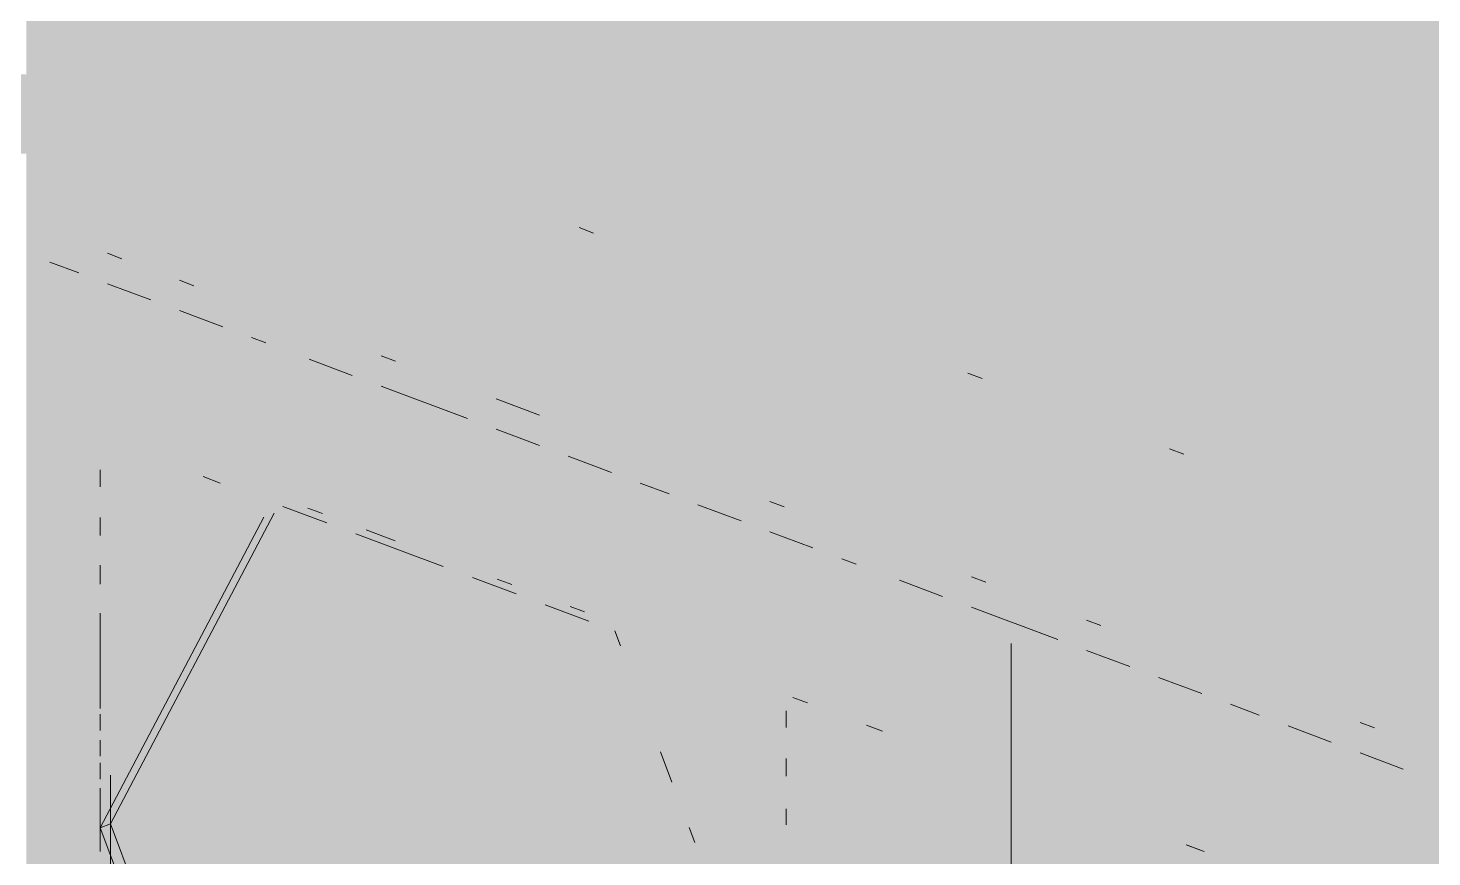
# Paper-space layout '03 3D Building and Roof' of a CAD drawing. Header units: millimetres. Extents: x 5 to 415, y 5 to 292.
# Drawn here: x 89.85 to 95.91, y 90.45 to 94.03 of the extents above; entities that cross this region are included whole.
import ezdxf

# ---------------------------------------------------------------- set-up
doc = ezdxf.new("R2010")
doc.units = ezdxf.units.MM
doc.layers.add('EXISTING', color=7, linetype='Continuous')
doc.layers.add('IMAGES', color=7, linetype='Continuous')

# ---------------------------------------------------------------- blocks, each defined once
blk = doc.blocks.new('SHEET_03')
at = {"layer": 'EXISTING', "color": 250, "lineweight": 9}
for p, q in [((92.2904, 93.1428), (92.2282, 93.1661)), ((90.0668, 92.9706), (89.9425, 93.0172)), ((90.1912, 93.0552), (90.2534, 93.0319)), ((90.3777, 92.8542), (90.1912, 92.924)), ((90.5021, 92.9387), (90.5642, 92.9154)), ((90.6886, 92.7377), (90.5021, 92.8076)), ((90.8751, 92.6678), (90.813, 92.6911)), ((91.2482, 92.5281), (91.0617, 92.598)), ((91.3726, 92.6126), (91.4347, 92.5893)), ((93.9692, 92.5139), (93.907, 92.5372)), ((91.7456, 92.3417), (91.3726, 92.4815)), ((91.87, 92.4263), (92.0565, 92.3564)), ((92.0565, 92.2253), (91.87, 92.2952)), ((92.3674, 92.1088), (92.1809, 92.1787)), ((94.8397, 92.1878), (94.7775, 92.2111)), ((90.1595, 92.0511), (90.1595, 92.1198)), ((90.1595, 92.1169), (90.1595, 92.0468)), ((90.678, 92.063), (90.6039, 92.0907)), ((92.6161, 92.0156), (92.4918, 92.0622)), ((93.0514, 91.9837), (93.1135, 91.9604)), ((90.1595, 90.5738), (90.8665, 91.9158)), ((90.911, 91.9325), (90.204, 90.5905)), ((90.9489, 91.9615), (91.1376, 91.8908)), ((91.1191, 91.931), (91.0562, 91.9546)), ((92.927, 91.8992), (92.7405, 91.9691)), ((90.1595, 91.8449), (90.1595, 91.9136)), ((90.1595, 91.9065), (90.1595, 91.8364)), ((91.4337, 91.8132), (91.3078, 91.8603)), ((91.2634, 91.8437), (91.6408, 91.7023)), ((93.2379, 91.7827), (93.0514, 91.8526)), ((93.4244, 91.7129), (93.3622, 91.7361)), ((90.1595, 91.6388), (90.1595, 91.7075)), ((90.1595, 91.6961), (90.1595, 91.6259)), ((91.7667, 91.6552), (91.9554, 91.5845)), ((91.9369, 91.6247), (91.874, 91.6482)), ((93.7975, 91.5731), (93.611, 91.643)), ((93.9218, 91.6576), (93.984, 91.6343)), ((90.1595, 91.0891), (90.1595, 91.5014)), ((92.0812, 91.5373), (92.2699, 91.4666)), ((92.2515, 91.5068), (92.1886, 91.5304)), ((94.2949, 91.3868), (93.9218, 91.5265)), ((90.1595, 91.4856), (90.1595, 91.4155)), ((94.4193, 91.4713), (94.4814, 91.448)), ((92.3815, 91.4248), (92.4062, 91.3595)), ((94.0943, 91.3694), (94.0943, 90.7832)), ((94.6058, 91.2703), (94.4193, 91.3402)), ((90.1595, 91.2752), (90.1595, 91.2051)), ((94.9167, 91.1538), (94.7302, 91.2237)), ((93.1507, 91.1367), (93.2136, 91.1131)), ((93.1222, 91.0787), (93.1222, 91.01)), ((93.1222, 91.0071), (93.1222, 91.0772)), ((95.1654, 91.0607), (95.041, 91.1073)), ((90.1595, 91.0648), (90.1595, 90.9947)), ((93.5388, 90.9913), (93.4693, 91.0173)), ((95.4763, 90.9442), (95.2898, 91.0141)), ((95.6006, 91.0287), (95.6628, 91.0054)), ((90.1595, 90.883), (90.1595, 90.9517)), ((92.579, 90.9019), (92.6284, 90.7712)), ((95.7872, 90.8277), (95.6006, 90.8976)), ((90.1595, 90.8544), (90.1595, 90.7842)), ((93.1222, 90.8725), (93.1222, 90.8038)), ((93.1222, 90.7967), (93.1222, 90.8668)), ((90.204, 90.5905), (90.204, 90.8009)), ((90.204, 90.7622), (90.204, 90.4187)), ((94.0943, 90.7832), (94.0943, 88.8594)), ((90.1595, 90.4708), (90.1595, 90.7456)), ((90.1595, 90.644), (90.1595, 90.5738)), ((93.1222, 90.5862), (93.1222, 90.6564)), ((90.1595, 90.5738), (90.204, 90.5905)), ((90.204, 90.4502), (90.204, 90.5905)), ((90.204, 90.5905), (90.9199, 88.695)), ((90.9002, 88.613), (90.1595, 90.5738)), ((92.7025, 90.5751), (92.7271, 90.5098)), ((94.8492, 90.5004), (94.9121, 90.4769)), ((94.9275, 90.4711), (94.8581, 90.4971))]:
    blk.add_line(p, q, dxfattribs=at)
at = {"layer": 'IMAGES', "color": 7}
for points in [[(89.8401, 94), (90.0115, 94), (89.8401, 94.1714), (90.0115, 94.1714)], [(90.0115, 94), (90.1828, 94), (90.0115, 94.1714), (90.1828, 94.1714)], [(90.1828, 94), (90.3542, 94), (90.1828, 94.1714), (90.3542, 94.1714)], [(90.3542, 94), (90.6969, 94), (90.3542, 94.1714), (90.6969, 94.1714)], [(90.6969, 94), (90.8683, 94), (90.6969, 94.1714), (90.8683, 94.1714)], [(90.8683, 94), (91.0396, 94), (90.8683, 94.1714), (91.0396, 94.1714)], [(91.0396, 94), (103.7205, 94), (91.0396, 94.1714), (103.7205, 94.1714)], [(89.8401, 93.8286), (90.0115, 93.8286), (89.8401, 94), (90.0115, 94)], [(90.0115, 93.8286), (90.1828, 93.8286), (90.0115, 94), (90.1828, 94)], [(90.1828, 93.8286), (90.3542, 93.8286), (90.1828, 94), (90.3542, 94)], [(90.3542, 93.8286), (90.5255, 93.8286), (90.3542, 94), (90.5255, 94)], [(90.5255, 93.8286), (90.8683, 93.8286), (90.5255, 94), (90.8683, 94)], [(90.8683, 93.8286), (91.0396, 93.8286), (90.8683, 94), (91.0396, 94)], [(91.0396, 93.8286), (103.2064, 93.8286), (91.0396, 94), (103.2064, 94)], [(89.1546, 93.6571), (90.0115, 93.6571), (89.1546, 93.8286), (90.0115, 93.8286)], [(90.0115, 93.6571), (90.1828, 93.6571), (90.0115, 93.8286), (90.1828, 93.8286)], [(90.1828, 93.6571), (90.3542, 93.6571), (90.1828, 93.8286), (90.3542, 93.8286)], [(90.3542, 93.6571), (90.5255, 93.6571), (90.3542, 93.8286), (90.5255, 93.8286)], [(90.5255, 93.6571), (90.6969, 93.6571), (90.5255, 93.8286), (90.6969, 93.8286)], [(90.6969, 93.6571), (90.8683, 93.6571), (90.6969, 93.8286), (90.8683, 93.8286)], [(90.8683, 93.6571), (91.0396, 93.6571), (90.8683, 93.8286), (91.0396, 93.8286)], [(91.0396, 93.6571), (91.211, 93.6571), (91.0396, 93.8286), (91.211, 93.8286)], [(91.211, 93.6571), (91.3824, 93.6571), (91.211, 93.8286), (91.3824, 93.8286)], [(91.3824, 93.4857), (91.5537, 93.4857), (91.3824, 93.8286), (91.5537, 93.8286)], [(91.5537, 93.6571), (102.6923, 93.6571), (91.5537, 93.8286), (102.6923, 93.8286)], [(89.4974, 93.4857), (90.5255, 93.4857), (89.4974, 93.6571), (90.5255, 93.6571)], [(90.5255, 93.4857), (90.6969, 93.4857), (90.5255, 93.6571), (90.6969, 93.6571)], [(90.6969, 93.4857), (90.8683, 93.4857), (90.6969, 93.6571), (90.8683, 93.6571)], [(90.8683, 93.4857), (91.0396, 93.4857), (90.8683, 93.6571), (91.0396, 93.6571)], [(91.0396, 93.4857), (91.211, 93.4857), (91.0396, 93.6571), (91.211, 93.6571)], [(91.211, 93.4857), (91.3824, 93.4857), (91.211, 93.6571), (91.3824, 93.6571)], [(91.5537, 93.4857), (91.7251, 93.4857), (91.5537, 93.6571), (91.7251, 93.6571)], [(91.7251, 93.4857), (91.8964, 93.4857), (91.7251, 93.6571), (91.8964, 93.6571)], [(91.8964, 93.4857), (102.3496, 93.4857), (91.8964, 93.6571), (102.3496, 93.6571)], [(89.8401, 93.3143), (90.8683, 93.3143), (89.8401, 93.4857), (90.8683, 93.4857)], [(90.8683, 93.3143), (91.0396, 93.3143), (90.8683, 93.4857), (91.0396, 93.4857)], [(91.0396, 93.3143), (91.211, 93.3143), (91.0396, 93.4857), (91.211, 93.4857)], [(91.211, 93.3143), (91.3824, 93.3143), (91.211, 93.4857), (91.3824, 93.4857)], [(91.3824, 93.3143), (91.5537, 93.3143), (91.3824, 93.4857), (91.5537, 93.4857)], [(91.5537, 93.3143), (91.7251, 93.3143), (91.5537, 93.4857), (91.7251, 93.4857)], [(91.7251, 93.3143), (91.8964, 93.3143), (91.7251, 93.4857), (91.8964, 93.4857)], [(91.8964, 93.3143), (92.0678, 93.3143), (91.8964, 93.4857), (92.0678, 93.4857)], [(92.0678, 93.3143), (92.2392, 93.3143), (92.0678, 93.4857), (92.2392, 93.4857)], [(92.2392, 93.3143), (92.4105, 93.3143), (92.2392, 93.4857), (92.4105, 93.4857)], [(92.4105, 93.3143), (101.8355, 93.3143), (92.4105, 93.4857), (101.8355, 93.4857)], [(89.8401, 93.1429), (90.0115, 93.1429), (89.8401, 93.3143), (90.0115, 93.3143)], [(90.0115, 93.1429), (90.1828, 93.1429), (90.0115, 93.3143), (90.1828, 93.3143)], [(90.1828, 93.1429), (90.5255, 93.1429), (90.1828, 93.3143), (90.5255, 93.3143)], [(90.5255, 93.1429), (91.3824, 93.1429), (90.5255, 93.3143), (91.3824, 93.3143)], [(91.3824, 93.1429), (91.5537, 93.1429), (91.3824, 93.3143), (91.5537, 93.3143)], [(91.5537, 93.1429), (91.7251, 93.1429), (91.5537, 93.3143), (91.7251, 93.3143)], [(91.7251, 93.1429), (91.8964, 93.1429), (91.7251, 93.3143), (91.8964, 93.3143)], [(91.8964, 93.1429), (92.0678, 93.1429), (91.8964, 93.3143), (92.0678, 93.3143)], [(92.0678, 93.1429), (92.2392, 93.1429), (92.0678, 93.3143), (92.2392, 93.3143)], [(92.2392, 93.1429), (92.4105, 93.1429), (92.2392, 93.3143), (92.4105, 93.3143)], [(92.4105, 93.1429), (92.5819, 93.1429), (92.4105, 93.3143), (92.5819, 93.3143)], [(92.5819, 93.1429), (92.9246, 93.1429), (92.5819, 93.3143), (92.9246, 93.3143)], [(92.9246, 93.1429), (101.1501, 93.1429), (92.9246, 93.3143), (101.1501, 93.3143)], [(89.8401, 92.8), (90.0115, 92.8), (89.8401, 93.1429), (90.0115, 93.1429)], [(90.0115, 92.8), (90.1828, 92.8), (90.0115, 93.1429), (90.1828, 93.1429)], [(90.1828, 92.9714), (90.3542, 92.9714), (90.1828, 93.1429), (90.3542, 93.1429)], [(90.3542, 92.9714), (90.5255, 92.9714), (90.3542, 93.1429), (90.5255, 93.1429)], [(90.5255, 92.9714), (90.6969, 92.9714), (90.5255, 93.1429), (90.6969, 93.1429)], [(90.6969, 92.9714), (90.8683, 92.9714), (90.6969, 93.1429), (90.8683, 93.1429)], [(90.8683, 92.9714), (91.7251, 92.9714), (90.8683, 93.1429), (91.7251, 93.1429)], [(91.7251, 92.9714), (92.0678, 92.9714), (91.7251, 93.1429), (92.0678, 93.1429)], [(92.0678, 92.9714), (92.2392, 92.9714), (92.0678, 93.1429), (92.2392, 93.1429)], [(92.2392, 92.9714), (92.4105, 92.9714), (92.2392, 93.1429), (92.4105, 93.1429)], [(92.4105, 92.9714), (92.5819, 92.9714), (92.4105, 93.1429), (92.5819, 93.1429)], [(92.5819, 92.9714), (92.7533, 92.9714), (92.5819, 93.1429), (92.7533, 93.1429)], [(92.7533, 92.9714), (92.9246, 92.9714), (92.7533, 93.1429), (92.9246, 93.1429)], [(92.9246, 92.9714), (93.096, 92.9714), (92.9246, 93.1429), (93.096, 93.1429)], [(93.096, 92.9714), (93.2674, 92.9714), (93.096, 93.1429), (93.2674, 93.1429)], [(93.2674, 92.9714), (100.9787, 92.9714), (93.2674, 93.1429), (100.9787, 93.1429)], [(90.1828, 92.8), (90.5255, 92.8), (90.1828, 92.9714), (90.5255, 92.9714)], [(90.5255, 92.8), (90.8683, 92.8), (90.5255, 92.9714), (90.8683, 92.9714)], [(90.8683, 92.8), (91.0396, 92.8), (90.8683, 92.9714), (91.0396, 92.9714)], [(91.0396, 92.8), (91.5537, 92.8), (91.0396, 92.9714), (91.5537, 92.9714)], [(91.5537, 92.8), (92.2392, 92.8), (91.5537, 92.9714), (92.2392, 92.9714)], [(92.2392, 92.8), (92.4105, 92.8), (92.2392, 92.9714), (92.4105, 92.9714)], [(92.4105, 92.8), (92.5819, 92.8), (92.4105, 92.9714), (92.5819, 92.9714)], [(92.5819, 92.8), (92.7533, 92.8), (92.5819, 92.9714), (92.7533, 92.9714)], [(92.7533, 92.8), (92.9246, 92.8), (92.7533, 92.9714), (92.9246, 92.9714)], [(92.9246, 92.8), (93.096, 92.8), (92.9246, 92.9714), (93.096, 92.9714)], [(93.096, 92.8), (93.2674, 92.8), (93.096, 92.9714), (93.2674, 92.9714)], [(93.2674, 92.8), (93.6101, 92.8), (93.2674, 92.9714), (93.6101, 92.9714)], [(93.6101, 92.8), (93.7814, 92.8), (93.6101, 92.9714), (93.7814, 92.9714)], [(93.7814, 92.8), (100.2932, 92.8), (93.7814, 92.9714), (100.2932, 92.9714)], [(89.8401, 92.6286), (90.0115, 92.6286), (89.8401, 92.8), (90.0115, 92.8)], [(90.0115, 92.6286), (90.1828, 92.6286), (90.0115, 92.8), (90.1828, 92.8)], [(90.1828, 92.6286), (90.3542, 92.6286), (90.1828, 92.8), (90.3542, 92.8)], [(90.3542, 92.6286), (90.5255, 92.6286), (90.3542, 92.8), (90.5255, 92.8)], [(90.5255, 92.6286), (90.6969, 92.6286), (90.5255, 92.8), (90.6969, 92.8)], [(90.6969, 92.6286), (90.8683, 92.6286), (90.6969, 92.8), (90.8683, 92.8)], [(90.8683, 92.6286), (91.0396, 92.6286), (90.8683, 92.8), (91.0396, 92.8)], [(91.0396, 92.6286), (91.5537, 92.6286), (91.0396, 92.8), (91.5537, 92.8)], [(91.5537, 92.6286), (91.7251, 92.6286), (91.5537, 92.8), (91.7251, 92.8)], [(91.7251, 92.6286), (92.7533, 92.6286), (91.7251, 92.8), (92.7533, 92.8)], [(92.7533, 92.6286), (92.9246, 92.6286), (92.7533, 92.8), (92.9246, 92.8)], [(92.9246, 92.6286), (93.096, 92.6286), (92.9246, 92.8), (93.096, 92.8)], [(93.096, 92.6286), (93.2674, 92.6286), (93.096, 92.8), (93.2674, 92.8)], [(93.2674, 92.6286), (93.4387, 92.6286), (93.2674, 92.8), (93.4387, 92.8)], [(93.4387, 92.6286), (93.7814, 92.6286), (93.4387, 92.8), (93.7814, 92.8)], [(93.7814, 92.6286), (93.9528, 92.6286), (93.7814, 92.8), (93.9528, 92.8)], [(93.9528, 92.6286), (94.1242, 92.6286), (93.9528, 92.8), (94.1242, 92.8)], [(94.1242, 92.6286), (94.2955, 92.6286), (94.1242, 92.8), (94.2955, 92.8)], [(94.2955, 92.6286), (99.9505, 92.6286), (94.2955, 92.8), (99.9505, 92.8)], [(89.8401, 92.4571), (90.3542, 92.4571), (89.8401, 92.6286), (90.3542, 92.6286)], [(90.3542, 92.4571), (90.5255, 92.4571), (90.3542, 92.6286), (90.5255, 92.6286)], [(90.5255, 92.4571), (90.6969, 92.4571), (90.5255, 92.6286), (90.6969, 92.6286)], [(90.6969, 92.4571), (90.8683, 92.4571), (90.6969, 92.6286), (90.8683, 92.6286)], [(90.8683, 92.4571), (91.0396, 92.4571), (90.8683, 92.6286), (91.0396, 92.6286)], [(91.0396, 92.4571), (91.5537, 92.4571), (91.0396, 92.6286), (91.5537, 92.6286)], [(91.5537, 92.4571), (91.7251, 92.4571), (91.5537, 92.6286), (91.7251, 92.6286)], [(91.7251, 92.4571), (92.0678, 92.4571), (91.7251, 92.6286), (92.0678, 92.6286)], [(92.0678, 92.4571), (92.2392, 92.4571), (92.0678, 92.6286), (92.2392, 92.6286)], [(92.2392, 92.4571), (93.096, 92.4571), (92.2392, 92.6286), (93.096, 92.6286)], [(93.096, 92.4571), (93.4387, 92.4571), (93.096, 92.6286), (93.4387, 92.6286)], [(93.4387, 92.4571), (93.6101, 92.4571), (93.4387, 92.6286), (93.6101, 92.6286)], [(93.6101, 92.4571), (93.7814, 92.4571), (93.6101, 92.6286), (93.7814, 92.6286)], [(93.7814, 92.4571), (93.9528, 92.4571), (93.7814, 92.6286), (93.9528, 92.6286)], [(93.9528, 92.4571), (94.1242, 92.4571), (93.9528, 92.6286), (94.1242, 92.6286)], [(94.1242, 92.4571), (94.2955, 92.4571), (94.1242, 92.6286), (94.2955, 92.6286)], [(94.2955, 92.4571), (94.6383, 92.4571), (94.2955, 92.6286), (94.6383, 92.6286)], [(94.6383, 92.4571), (99.4364, 92.4571), (94.6383, 92.6286), (99.4364, 92.6286)], [(89.8401, 92.1143), (90.0115, 92.1143), (89.8401, 92.4571), (90.0115, 92.4571)], [(90.0115, 92.2857), (90.1828, 92.2857), (90.0115, 92.4571), (90.1828, 92.4571)], [(90.1828, 92.2857), (90.3542, 92.2857), (90.1828, 92.4571), (90.3542, 92.4571)], [(90.3542, 92.2857), (90.6969, 92.2857), (90.3542, 92.4571), (90.6969, 92.4571)], [(90.6969, 92.2857), (91.0396, 92.2857), (90.6969, 92.4571), (91.0396, 92.4571)], [(91.0396, 92.2857), (91.3824, 92.2857), (91.0396, 92.4571), (91.3824, 92.4571)], [(91.3824, 92.2857), (91.5537, 92.2857), (91.3824, 92.4571), (91.5537, 92.4571)], [(91.5537, 92.2857), (91.7251, 92.2857), (91.5537, 92.4571), (91.7251, 92.4571)], [(91.7251, 92.2857), (92.0678, 92.2857), (91.7251, 92.4571), (92.0678, 92.4571)], [(92.0678, 92.2857), (92.2392, 92.2857), (92.0678, 92.4571), (92.2392, 92.4571)], [(92.2392, 92.2857), (92.4105, 92.2857), (92.2392, 92.4571), (92.4105, 92.4571)], [(92.4105, 92.2857), (92.5819, 92.2857), (92.4105, 92.4571), (92.5819, 92.4571)], [(92.5819, 92.2857), (93.6101, 92.2857), (92.5819, 92.4571), (93.6101, 92.4571)], [(93.6101, 92.2857), (93.7814, 92.2857), (93.6101, 92.4571), (93.7814, 92.4571)], [(93.7814, 92.2857), (93.9528, 92.2857), (93.7814, 92.4571), (93.9528, 92.4571)], [(93.9528, 92.2857), (94.1242, 92.2857), (93.9528, 92.4571), (94.1242, 92.4571)], [(94.1242, 92.2857), (94.2955, 92.2857), (94.1242, 92.4571), (94.2955, 92.4571)], [(94.2955, 92.2857), (94.4669, 92.2857), (94.2955, 92.4571), (94.4669, 92.4571)], [(94.4669, 92.2857), (94.6383, 92.2857), (94.4669, 92.4571), (94.6383, 92.4571)], [(94.6383, 92.2857), (94.8096, 92.2857), (94.6383, 92.4571), (94.8096, 92.4571)], [(94.8096, 92.2857), (94.981, 92.2857), (94.8096, 92.4571), (94.981, 92.4571)], [(94.981, 92.2857), (95.1523, 92.2857), (94.981, 92.4571), (95.1523, 92.4571)], [(95.1523, 92.2857), (98.9223, 92.2857), (95.1523, 92.4571), (98.9223, 92.4571)], [(90.0115, 92.1143), (90.1828, 92.1143), (90.0115, 92.2857), (90.1828, 92.2857)], [(90.1828, 92.1143), (90.3542, 92.1143), (90.1828, 92.2857), (90.3542, 92.2857)], [(90.3542, 92.1143), (90.6969, 92.1143), (90.3542, 92.2857), (90.6969, 92.2857)], [(90.6969, 92.1143), (90.8683, 92.1143), (90.6969, 92.2857), (90.8683, 92.2857)], [(90.8683, 92.1143), (91.3824, 92.1143), (90.8683, 92.2857), (91.3824, 92.2857)], [(91.3824, 92.1143), (91.5537, 92.1143), (91.3824, 92.2857), (91.5537, 92.2857)], [(91.5537, 92.1143), (91.7251, 92.1143), (91.5537, 92.2857), (91.7251, 92.2857)], [(91.7251, 92.1143), (91.8964, 92.1143), (91.7251, 92.2857), (91.8964, 92.2857)], [(91.8964, 92.1143), (92.4105, 92.1143), (91.8964, 92.2857), (92.4105, 92.2857)], [(92.4105, 92.1143), (92.5819, 92.1143), (92.4105, 92.2857), (92.5819, 92.2857)], [(92.5819, 92.1143), (92.7533, 92.1143), (92.5819, 92.2857), (92.7533, 92.2857)], [(92.7533, 92.1143), (92.9246, 92.1143), (92.7533, 92.2857), (92.9246, 92.2857)], [(92.9246, 92.1143), (93.096, 92.1143), (92.9246, 92.2857), (93.096, 92.2857)], [(93.096, 92.1143), (93.9528, 92.1143), (93.096, 92.2857), (93.9528, 92.2857)], [(93.9528, 92.1143), (94.2955, 92.1143), (93.9528, 92.2857), (94.2955, 92.2857)], [(94.2955, 92.1143), (94.4669, 92.1143), (94.2955, 92.2857), (94.4669, 92.2857)], [(94.4669, 92.1143), (94.6383, 92.1143), (94.4669, 92.2857), (94.6383, 92.2857)], [(94.6383, 92.1143), (94.8096, 92.1143), (94.6383, 92.2857), (94.8096, 92.2857)], [(94.8096, 92.1143), (95.1523, 92.1143), (94.8096, 92.2857), (95.1523, 92.2857)], [(95.1523, 92.1143), (95.4951, 92.1143), (95.1523, 92.2857), (95.4951, 92.2857)], [(95.4951, 92.1143), (98.751, 92.1143), (95.4951, 92.2857), (98.751, 92.2857)], [(89.8401, 89.0286), (90.0115, 89.0286), (89.8401, 92.1143), (90.0115, 92.1143)], [(90.0115, 91.2571), (90.1828, 91.2571), (90.0115, 92.1143), (90.1828, 92.1143)], [(90.1828, 91.9429), (90.8683, 91.9429), (90.1828, 92.1143), (90.8683, 92.1143)], [(90.8683, 91.9429), (91.0396, 91.9429), (90.8683, 92.1143), (91.0396, 92.1143)], [(91.0396, 91.9429), (91.3824, 91.9429), (91.0396, 92.1143), (91.3824, 92.1143)], [(91.3824, 91.9429), (91.7251, 91.9429), (91.3824, 92.1143), (91.7251, 92.1143)], [(91.7251, 91.9429), (92.0678, 91.9429), (91.7251, 92.1143), (92.0678, 92.1143)], [(92.0678, 91.9429), (92.2392, 91.9429), (92.0678, 92.1143), (92.2392, 92.1143)], [(92.2392, 91.9429), (92.4105, 91.9429), (92.2392, 92.1143), (92.4105, 92.1143)], [(92.4105, 91.9429), (92.7533, 91.9429), (92.4105, 92.1143), (92.7533, 92.1143)], [(92.7533, 91.9429), (92.9246, 91.9429), (92.7533, 92.1143), (92.9246, 92.1143)], [(92.9246, 91.9429), (93.096, 91.9429), (92.9246, 92.1143), (93.096, 92.1143)], [(93.096, 91.9429), (94.6383, 91.9429), (93.096, 92.1143), (94.6383, 92.1143)], [(94.6383, 91.9429), (94.8096, 91.9429), (94.6383, 92.1143), (94.8096, 92.1143)], [(94.8096, 91.9429), (94.981, 91.9429), (94.8096, 92.1143), (94.981, 92.1143)], [(94.981, 91.9429), (95.1523, 91.9429), (94.981, 92.1143), (95.1523, 92.1143)], [(95.1523, 91.9429), (95.3237, 91.9429), (95.1523, 92.1143), (95.3237, 92.1143)], [(95.3237, 91.9429), (95.4951, 91.9429), (95.3237, 92.1143), (95.4951, 92.1143)], [(95.4951, 91.9429), (95.6664, 91.9429), (95.4951, 92.1143), (95.6664, 92.1143)], [(95.6664, 91.9429), (96.0092, 91.9429), (95.6664, 92.1143), (96.0092, 92.1143)], [(90.1828, 91.2571), (90.3542, 91.2571), (90.1828, 91.9429), (90.3542, 91.9429)], [(90.3542, 91.7714), (90.5255, 91.7714), (90.3542, 91.9429), (90.5255, 91.9429)], [(90.5255, 91.7714), (90.6969, 91.7714), (90.5255, 91.9429), (90.6969, 91.9429)], [(90.6969, 91.7714), (90.8683, 91.7714), (90.6969, 91.9429), (90.8683, 91.9429)], [(90.8683, 91.7714), (91.211, 91.7714), (90.8683, 91.9429), (91.211, 91.9429)], [(91.211, 91.7714), (91.3824, 91.7714), (91.211, 91.9429), (91.3824, 91.9429)], [(91.3824, 91.7714), (91.5537, 91.7714), (91.3824, 91.9429), (91.5537, 91.9429)], [(91.5537, 91.7714), (91.8964, 91.7714), (91.5537, 91.9429), (91.8964, 91.9429)], [(91.8964, 91.7714), (92.2392, 91.7714), (91.8964, 91.9429), (92.2392, 91.9429)], [(92.2392, 91.7714), (92.4105, 91.7714), (92.2392, 91.9429), (92.4105, 91.9429)], [(92.4105, 91.7714), (92.7533, 91.7714), (92.4105, 91.9429), (92.7533, 91.9429)], [(92.7533, 91.7714), (93.096, 91.7714), (92.7533, 91.9429), (93.096, 91.9429)], [(93.096, 91.7714), (93.2674, 91.7714), (93.096, 91.9429), (93.2674, 91.9429)], [(93.2674, 91.7714), (93.4387, 91.7714), (93.2674, 91.9429), (93.4387, 91.9429)], [(93.4387, 91.7714), (93.6101, 91.7714), (93.4387, 91.9429), (93.6101, 91.9429)], [(93.6101, 91.7714), (93.7814, 91.7714), (93.6101, 91.9429), (93.7814, 91.9429)], [(93.7814, 91.7714), (94.1242, 91.7714), (93.7814, 91.9429), (94.1242, 91.9429)], [(94.1242, 91.7714), (95.1523, 91.7714), (94.1242, 91.9429), (95.1523, 91.9429)], [(95.1523, 91.7714), (95.3237, 91.7714), (95.1523, 91.9429), (95.3237, 91.9429)], [(95.3237, 91.7714), (95.4951, 91.7714), (95.3237, 91.9429), (95.4951, 91.9429)], [(95.4951, 91.7714), (95.6664, 91.7714), (95.4951, 91.9429), (95.6664, 91.9429)], [(95.6664, 91.7714), (96.0092, 91.7714), (95.6664, 91.9429), (96.0092, 91.9429)], [(90.3542, 91.6), (90.6969, 91.6), (90.3542, 91.7714), (90.6969, 91.7714)], [(90.6969, 91.6), (90.8683, 91.6), (90.6969, 91.7714), (90.8683, 91.7714)], [(90.8683, 91.6), (91.3824, 91.6), (90.8683, 91.7714), (91.3824, 91.7714)], [(91.3824, 91.6), (91.5537, 91.6), (91.3824, 91.7714), (91.5537, 91.7714)], [(91.5537, 91.6), (91.7251, 91.6), (91.5537, 91.7714), (91.7251, 91.7714)], [(91.7251, 91.6), (91.8964, 91.6), (91.7251, 91.7714), (91.8964, 91.7714)], [(91.8964, 91.6), (92.0678, 91.6), (91.8964, 91.7714), (92.0678, 91.7714)], [(92.0678, 91.6), (92.4105, 91.6), (92.0678, 91.7714), (92.4105, 91.7714)], [(92.4105, 91.6), (92.7533, 91.6), (92.4105, 91.7714), (92.7533, 91.7714)], [(92.7533, 91.6), (92.9246, 91.6), (92.7533, 91.7714), (92.9246, 91.7714)], [(92.9246, 91.6), (93.096, 91.6), (92.9246, 91.7714), (93.096, 91.7714)], [(93.096, 91.6), (93.4387, 91.6), (93.096, 91.7714), (93.4387, 91.7714)], [(93.4387, 91.6), (93.6101, 91.6), (93.4387, 91.7714), (93.6101, 91.7714)], [(93.6101, 91.6), (93.7814, 91.6), (93.6101, 91.7714), (93.7814, 91.7714)], [(93.7814, 91.6), (94.1242, 91.6), (93.7814, 91.7714), (94.1242, 91.7714)], [(94.1242, 91.6), (94.2955, 91.6), (94.1242, 91.7714), (94.2955, 91.7714)], [(94.2955, 91.6), (94.4669, 91.6), (94.2955, 91.7714), (94.4669, 91.7714)], [(94.4669, 91.6), (94.6383, 91.6), (94.4669, 91.7714), (94.6383, 91.7714)], [(94.6383, 91.6), (95.4951, 91.6), (94.6383, 91.7714), (95.4951, 91.7714)], [(95.4951, 91.6), (95.6664, 91.6), (95.4951, 91.7714), (95.6664, 91.7714)], [(95.6664, 91.6), (95.8378, 91.6), (95.6664, 91.7714), (95.8378, 91.7714)], [(95.8378, 91.6), (96.0092, 91.6), (95.8378, 91.7714), (96.0092, 91.7714)], [(90.3542, 91.2571), (90.5255, 91.2571), (90.3542, 91.6), (90.5255, 91.6)], [(90.5255, 91.4286), (90.6969, 91.4286), (90.5255, 91.6), (90.6969, 91.6)], [(90.6969, 91.4286), (90.8683, 91.4286), (90.6969, 91.6), (90.8683, 91.6)], [(90.8683, 91.4286), (91.3824, 91.4286), (90.8683, 91.6), (91.3824, 91.6)], [(91.3824, 91.4286), (91.5537, 91.4286), (91.3824, 91.6), (91.5537, 91.6)], [(91.5537, 91.4286), (91.7251, 91.4286), (91.5537, 91.6), (91.7251, 91.6)], [(91.7251, 91.4286), (91.8964, 91.4286), (91.7251, 91.6), (91.8964, 91.6)], [(91.8964, 91.4286), (92.0678, 91.4286), (91.8964, 91.6), (92.0678, 91.6)], [(92.0678, 91.4286), (92.2392, 91.4286), (92.0678, 91.6), (92.2392, 91.6)], [(92.2392, 91.4286), (92.4105, 91.4286), (92.2392, 91.6), (92.4105, 91.6)], [(92.4105, 91.4286), (92.5819, 91.4286), (92.4105, 91.6), (92.5819, 91.6)], [(92.5819, 91.4286), (93.096, 91.4286), (92.5819, 91.6), (93.096, 91.6)], [(93.096, 91.4286), (93.2674, 91.4286), (93.096, 91.6), (93.2674, 91.6)], [(93.2674, 91.4286), (93.6101, 91.4286), (93.2674, 91.6), (93.6101, 91.6)], [(93.6101, 91.4286), (93.7814, 91.4286), (93.6101, 91.6), (93.7814, 91.6)], [(93.7814, 91.4286), (93.9528, 91.4286), (93.7814, 91.6), (93.9528, 91.6)], [(93.9528, 91.4286), (94.1242, 91.4286), (93.9528, 91.6), (94.1242, 91.6)], [(94.1242, 91.4286), (94.2955, 91.4286), (94.1242, 91.6), (94.2955, 91.6)], [(94.2955, 91.4286), (94.4669, 91.4286), (94.2955, 91.6), (94.4669, 91.6)], [(94.4669, 91.4286), (94.6383, 91.4286), (94.4669, 91.6), (94.6383, 91.6)], [(94.6383, 91.4286), (94.8096, 91.4286), (94.6383, 91.6), (94.8096, 91.6)], [(94.8096, 91.4286), (94.981, 91.4286), (94.8096, 91.6), (94.981, 91.6)], [(94.981, 91.4286), (96.0092, 91.4286), (94.981, 91.6), (96.0092, 91.6)], [(90.5255, 91.2571), (90.6969, 91.2571), (90.5255, 91.4286), (90.6969, 91.4286)], [(90.6969, 91.2571), (90.8683, 91.2571), (90.6969, 91.4286), (90.8683, 91.4286)], [(90.8683, 91.2571), (91.0396, 91.2571), (90.8683, 91.4286), (91.0396, 91.4286)], [(91.0396, 91.2571), (91.7251, 91.2571), (91.0396, 91.4286), (91.7251, 91.4286)], [(91.7251, 91.2571), (91.8964, 91.2571), (91.7251, 91.4286), (91.8964, 91.4286)], [(91.8964, 91.2571), (92.0678, 91.2571), (91.8964, 91.4286), (92.0678, 91.4286)], [(92.0678, 91.2571), (92.2392, 91.2571), (92.0678, 91.4286), (92.2392, 91.4286)], [(92.2392, 91.2571), (92.4105, 91.2571), (92.2392, 91.4286), (92.4105, 91.4286)], [(92.4105, 91.2571), (92.5819, 91.2571), (92.4105, 91.4286), (92.5819, 91.4286)], [(92.5819, 91.0857), (92.7533, 91.0857), (92.5819, 91.4286), (92.7533, 91.4286)], [(92.7533, 91.2571), (92.9246, 91.2571), (92.7533, 91.4286), (92.9246, 91.4286)], [(92.9246, 91.2571), (93.2674, 91.2571), (92.9246, 91.4286), (93.2674, 91.4286)], [(93.2674, 91.2571), (93.6101, 91.2571), (93.2674, 91.4286), (93.6101, 91.4286)], [(93.6101, 91.0857), (93.9528, 91.0857), (93.6101, 91.4286), (93.9528, 91.4286)], [(93.9528, 91.2571), (94.1242, 91.2571), (93.9528, 91.4286), (94.1242, 91.4286)], [(94.1242, 91.2571), (94.4669, 91.2571), (94.1242, 91.4286), (94.4669, 91.4286)], [(94.4669, 91.2571), (94.8096, 91.2571), (94.4669, 91.4286), (94.8096, 91.4286)], [(94.8096, 91.2571), (94.981, 91.2571), (94.8096, 91.4286), (94.981, 91.4286)], [(94.981, 91.2571), (95.1523, 91.2571), (94.981, 91.4286), (95.1523, 91.4286)], [(95.1523, 91.2571), (95.3237, 91.2571), (95.1523, 91.4286), (95.3237, 91.4286)], [(95.3237, 91.2571), (96.3519, 91.2571), (95.3237, 91.4286), (96.3519, 91.4286)], [(90.0115, 91.0857), (90.3542, 91.0857), (90.0115, 91.2571), (90.3542, 91.2571)], [(90.3542, 91.0857), (90.5255, 91.0857), (90.3542, 91.2571), (90.5255, 91.2571)], [(90.5255, 91.0857), (90.6969, 91.0857), (90.5255, 91.2571), (90.6969, 91.2571)], [(90.6969, 91.0857), (90.8683, 91.0857), (90.6969, 91.2571), (90.8683, 91.2571)], [(90.8683, 91.0857), (92.2392, 91.0857), (90.8683, 91.2571), (92.2392, 91.2571)], [(92.2392, 91.0857), (92.4105, 91.0857), (92.2392, 91.2571), (92.4105, 91.2571)], [(92.4105, 91.0857), (92.5819, 91.0857), (92.4105, 91.2571), (92.5819, 91.2571)], [(92.7533, 91.0857), (92.9246, 91.0857), (92.7533, 91.2571), (92.9246, 91.2571)], [(92.9246, 91.0857), (93.096, 91.0857), (92.9246, 91.2571), (93.096, 91.2571)], [(93.096, 91.0857), (93.2674, 91.0857), (93.096, 91.2571), (93.2674, 91.2571)], [(93.2674, 91.0857), (93.4387, 91.0857), (93.2674, 91.2571), (93.4387, 91.2571)], [(93.4387, 91.0857), (93.6101, 91.0857), (93.4387, 91.2571), (93.6101, 91.2571)], [(93.9528, 90.9143), (94.2955, 90.9143), (93.9528, 91.2571), (94.2955, 91.2571)], [(94.2955, 91.0857), (94.4669, 91.0857), (94.2955, 91.2571), (94.4669, 91.2571)], [(94.4669, 91.0857), (94.6383, 91.0857), (94.4669, 91.2571), (94.6383, 91.2571)], [(94.6383, 91.0857), (94.8096, 91.0857), (94.6383, 91.2571), (94.8096, 91.2571)], [(94.8096, 91.0857), (94.981, 91.0857), (94.8096, 91.2571), (94.981, 91.2571)], [(94.981, 91.0857), (95.1523, 91.0857), (94.981, 91.2571), (95.1523, 91.2571)], [(95.1523, 90.9143), (95.3237, 90.9143), (95.1523, 91.2571), (95.3237, 91.2571)], [(95.3237, 91.0857), (95.4951, 91.0857), (95.3237, 91.2571), (95.4951, 91.2571)], [(95.4951, 91.0857), (95.6664, 91.0857), (95.4951, 91.2571), (95.6664, 91.2571)], [(95.6664, 91.0857), (95.8378, 91.0857), (95.6664, 91.2571), (95.8378, 91.2571)], [(95.8378, 91.0857), (96.0092, 91.0857), (95.8378, 91.2571), (96.0092, 91.2571)], [(90.0115, 90.9143), (90.1828, 90.9143), (90.0115, 91.0857), (90.1828, 91.0857)], [(90.1828, 90.9143), (90.3542, 90.9143), (90.1828, 91.0857), (90.3542, 91.0857)], [(90.3542, 90.9143), (90.5255, 90.9143), (90.3542, 91.0857), (90.5255, 91.0857)], [(90.5255, 90.9143), (90.6969, 90.9143), (90.5255, 91.0857), (90.6969, 91.0857)], [(90.6969, 90.9143), (92.2392, 90.9143), (90.6969, 91.0857), (92.2392, 91.0857)], [(92.2392, 90.9143), (92.4105, 90.9143), (92.2392, 91.0857), (92.4105, 91.0857)], [(92.4105, 90.9143), (92.5819, 90.9143), (92.4105, 91.0857), (92.5819, 91.0857)], [(92.5819, 90.9143), (92.7533, 90.9143), (92.5819, 91.0857), (92.7533, 91.0857)], [(92.7533, 90.5714), (92.9246, 90.5714), (92.7533, 91.0857), (92.9246, 91.0857)], [(92.9246, 90.9143), (93.096, 90.9143), (92.9246, 91.0857), (93.096, 91.0857)], [(93.096, 90.9143), (93.2674, 90.9143), (93.096, 91.0857), (93.2674, 91.0857)], [(93.2674, 90.9143), (93.4387, 90.9143), (93.2674, 91.0857), (93.4387, 91.0857)], [(93.4387, 90.9143), (93.6101, 90.9143), (93.4387, 91.0857), (93.6101, 91.0857)], [(93.6101, 90.9143), (93.7814, 90.9143), (93.6101, 91.0857), (93.7814, 91.0857)], [(93.7814, 90.9143), (93.9528, 90.9143), (93.7814, 91.0857), (93.9528, 91.0857)], [(94.2955, 90.7429), (94.6383, 90.7429), (94.2955, 91.0857), (94.6383, 91.0857)], [(94.6383, 90.9143), (94.981, 90.9143), (94.6383, 91.0857), (94.981, 91.0857)], [(94.981, 90.9143), (95.1523, 90.9143), (94.981, 91.0857), (95.1523, 91.0857)], [(95.3237, 90.9143), (95.4951, 90.9143), (95.3237, 91.0857), (95.4951, 91.0857)], [(95.4951, 90.9143), (95.6664, 90.9143), (95.4951, 91.0857), (95.6664, 91.0857)], [(95.6664, 90.9143), (95.8378, 90.9143), (95.6664, 91.0857), (95.8378, 91.0857)], [(95.8378, 90.9143), (96.0092, 90.9143), (95.8378, 91.0857), (96.0092, 91.0857)], [(90.0115, 90.7429), (90.1828, 90.7429), (90.0115, 90.9143), (90.1828, 90.9143)], [(90.1828, 90.7429), (90.5255, 90.7429), (90.1828, 90.9143), (90.5255, 90.9143)], [(90.5255, 90.7429), (92.2392, 90.7429), (90.5255, 90.9143), (92.2392, 90.9143)], [(92.2392, 90.7429), (92.4105, 90.7429), (92.2392, 90.9143), (92.4105, 90.9143)], [(92.4105, 90.7429), (92.5819, 90.7429), (92.4105, 90.9143), (92.5819, 90.9143)], [(92.5819, 90.7429), (92.7533, 90.7429), (92.5819, 90.9143), (92.7533, 90.9143)], [(92.9246, 90.5714), (93.096, 90.5714), (92.9246, 90.9143), (93.096, 90.9143)], [(93.096, 89.8857), (93.2674, 89.8857), (93.096, 90.9143), (93.2674, 90.9143)], [(93.2674, 88.3429), (93.4387, 88.3429), (93.2674, 90.9143), (93.4387, 90.9143)], [(93.4387, 90.7429), (93.6101, 90.7429), (93.4387, 90.9143), (93.6101, 90.9143)], [(93.6101, 90.7429), (94.1242, 90.7429), (93.6101, 90.9143), (94.1242, 90.9143)], [(94.1242, 90.7429), (94.2955, 90.7429), (94.1242, 90.9143), (94.2955, 90.9143)], [(94.6383, 90.5714), (94.981, 90.5714), (94.6383, 90.9143), (94.981, 90.9143)], [(94.981, 90.5714), (95.1523, 90.5714), (94.981, 90.9143), (95.1523, 90.9143)], [(95.1523, 90.5714), (95.3237, 90.5714), (95.1523, 90.9143), (95.3237, 90.9143)], [(95.3237, 90.7429), (95.4951, 90.7429), (95.3237, 90.9143), (95.4951, 90.9143)], [(95.4951, 90.7429), (95.6664, 90.7429), (95.4951, 90.9143), (95.6664, 90.9143)], [(95.6664, 90.7429), (95.8378, 90.7429), (95.6664, 90.9143), (95.8378, 90.9143)], [(95.8378, 90.7429), (96.1805, 90.7429), (95.8378, 90.9143), (96.1805, 90.9143)], [(90.0115, 90.2286), (90.1828, 90.2286), (90.0115, 90.7429), (90.1828, 90.7429)], [(90.1828, 90.5714), (90.3542, 90.5714), (90.1828, 90.7429), (90.3542, 90.7429)], [(90.3542, 90.5714), (90.5255, 90.5714), (90.3542, 90.7429), (90.5255, 90.7429)], [(90.5255, 90.5714), (90.6969, 90.5714), (90.5255, 90.7429), (90.6969, 90.7429)], [(90.6969, 90.5714), (92.4105, 90.5714), (90.6969, 90.7429), (92.4105, 90.7429)], [(92.4105, 90.5714), (92.5819, 90.5714), (92.4105, 90.7429), (92.5819, 90.7429)], [(92.5819, 90.5714), (92.7533, 90.5714), (92.5819, 90.7429), (92.7533, 90.7429)], [(93.4387, 90.5714), (93.7814, 90.5714), (93.4387, 90.7429), (93.7814, 90.7429)], [(93.7814, 90.5714), (93.9528, 90.5714), (93.7814, 90.7429), (93.9528, 90.7429)], [(93.9528, 90.5714), (94.1242, 90.5714), (93.9528, 90.7429), (94.1242, 90.7429)], [(94.1242, 90.5714), (94.2955, 90.5714), (94.1242, 90.7429), (94.2955, 90.7429)], [(94.2955, 90.5714), (94.4669, 90.5714), (94.2955, 90.7429), (94.4669, 90.7429)], [(94.4669, 90.5714), (94.6383, 90.5714), (94.4669, 90.7429), (94.6383, 90.7429)], [(95.3237, 90.4), (95.4951, 90.4), (95.3237, 90.7429), (95.4951, 90.7429)], [(95.4951, 90.5714), (95.6664, 90.5714), (95.4951, 90.7429), (95.6664, 90.7429)], [(95.6664, 90.5714), (95.8378, 90.5714), (95.6664, 90.7429), (95.8378, 90.7429)], [(95.8378, 90.5714), (96.0092, 90.5714), (95.8378, 90.7429), (96.0092, 90.7429)], [(90.1828, 90.4), (90.3542, 90.4), (90.1828, 90.5714), (90.3542, 90.5714)], [(90.3542, 90.4), (90.5255, 90.4), (90.3542, 90.5714), (90.5255, 90.5714)], [(90.5255, 90.4), (92.4105, 90.4), (90.5255, 90.5714), (92.4105, 90.5714)], [(92.4105, 90.4), (92.5819, 90.4), (92.4105, 90.5714), (92.5819, 90.5714)], [(92.5819, 90.4), (92.7533, 90.4), (92.5819, 90.5714), (92.7533, 90.5714)], [(92.7533, 90.4), (92.9246, 90.4), (92.7533, 90.5714), (92.9246, 90.5714)], [(92.9246, 90.2286), (93.096, 90.2286), (92.9246, 90.5714), (93.096, 90.5714)], [(93.4387, 88), (93.7814, 88), (93.4387, 90.5714), (93.7814, 90.5714)], [(93.7814, 87.8286), (93.9528, 87.8286), (93.7814, 90.5714), (93.9528, 90.5714)], [(93.9528, 87.4857), (94.2955, 87.4857), (93.9528, 90.5714), (94.2955, 90.5714)], [(94.2955, 90.4), (94.6383, 90.4), (94.2955, 90.5714), (94.6383, 90.5714)], [(94.6383, 90.4), (94.981, 90.4), (94.6383, 90.5714), (94.981, 90.5714)], [(94.981, 90.4), (95.1523, 90.4), (94.981, 90.5714), (95.1523, 90.5714)], [(95.1523, 90.4), (95.3237, 90.4), (95.1523, 90.5714), (95.3237, 90.5714)], [(95.4951, 90.4), (95.8378, 90.4), (95.4951, 90.5714), (95.8378, 90.5714)], [(95.8378, 90.4), (96.1805, 90.4), (95.8378, 90.5714), (96.1805, 90.5714)]]:
    blk.add_solid(points, dxfattribs=at)

psp = doc.layouts.new('03 3D Building and Roof')

# ---------------------------------------------------------------- block references
psp.add_blockref('SHEET_03', (0, 0))

doc.saveas('drawing.dxf')
